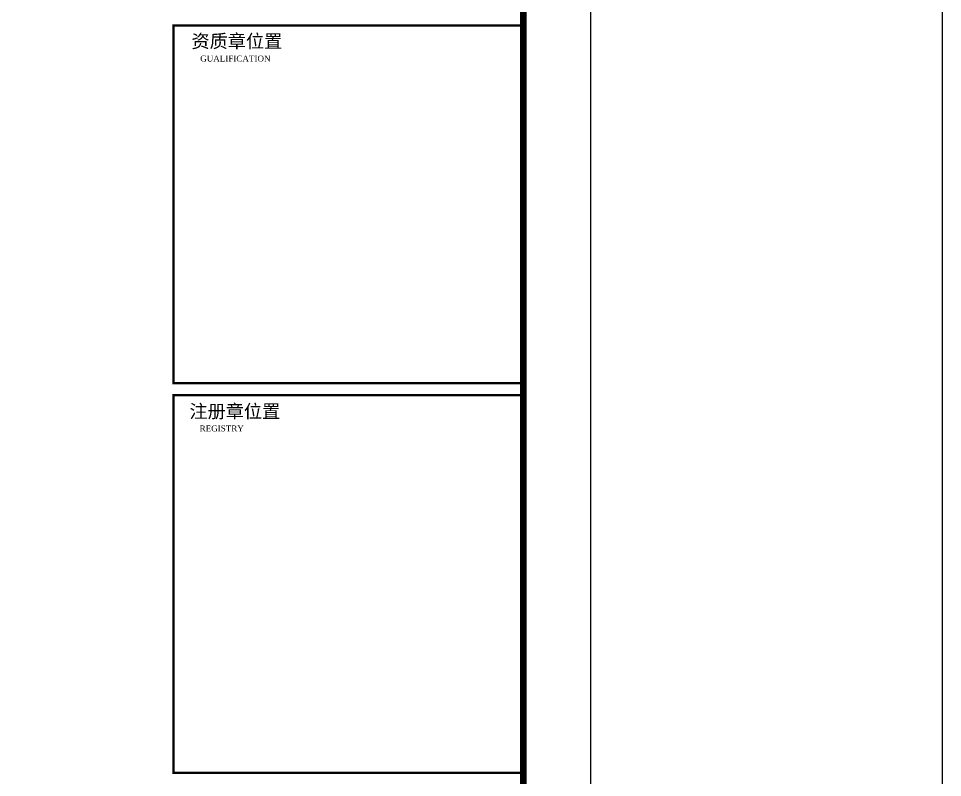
# Model space of a CAD drawing. Extents: x -3102990 to -851544, y -5293060 to -2540151.
# Drawn here: x -1056684 to -1037178, y -2655806 to -2639775 of the extents above; entities that cross this region are included whole.
import ezdxf

# ---------------------------------------------------------------- set-up
doc = ezdxf.new("R2010")
doc.units = 0
doc.header["$LTSCALE"] = 1000
doc.layers.get('0').update_dxf_attribs({"linetype": 'CONTINUOUS'})
doc.layers.add('PUB_TEXT', color=7, linetype='CONTINUOUS')
doc.layers.add('PUB_TITLE', color=4, linetype='CONTINUOUS')
doc.layers.add('yichutu', color=7, linetype='CONTINUOUS', true_color=0xffffff, plot=False)
doc.styles.add('GHF', font='times.ttf')
doc.styles.add('STYLE1', font='simhei.ttf', dxfattribs={"width": 0.8})

# ---------------------------------------------------------------- blocks, each defined once
blk = doc.blocks.new('A$C154754DE')
at = {"layer": 'PUB_TITLE'}
blk.add_lwpolyline([(0, 0), (0, 59400), (105125, 59400), (105125, 0)], close=True, dxfattribs=at)
at = {"layer": 'PUB_TITLE', "const_width": 141}
blk.add_lwpolyline([(103711, 369), (103711, 58781), (1429, 58781), (1429, 369), (103711, 369)], dxfattribs=at)
at = {"layer": 'PUB_TITLE', "color": 4, "const_width": 49.6}
for points in [[(96327, 42822), (103711, 42822), (103711, 50380), (96327, 50380)], [(96327, 42569), (103711, 42569), (103711, 34595), (96327, 34595)]]:
    blk.add_lwpolyline(points, close=True, dxfattribs=at)
at = {"layer": 'PUB_TEXT'}
for s, height, style, p in [('资质章位置', 280.9, 'STYLE1', (96705, 49908)), ('GUALIFICATION', 126.38, 'GHF', (96889, 49618)), ('注册章位置', 280.9, 'STYLE1', (96662, 42091)), ('REGISTRY', 126.4, 'GHF', (96877, 41806))]:
    blk.add_text(s, height=height, dxfattribs=dict(at, style=style)).set_placement(p)
blk = doc.blocks.new('yct-1051-594-105125-59399.99998844-100-1002.0')
at = {"layer": 'yichutu', "color": 7, "true_color": 0xffffff}
blk.add_lwpolyline([(0, 0), (0, 59400), (105125, 59400), (105125, 0)], close=True, dxfattribs=at)
blk = doc.blocks.new('yct-891-420-89100-42000-100-2004.0')
at = {"layer": 'yichutu', "color": 7, "true_color": 0xffffff}
blk.add_lwpolyline([(0, 0), (0, 42000), (89100, 42000), (89100, 0)], close=True, dxfattribs=at)

msp = doc.modelspace()

# ---------------------------------------------------------------- block references
at = {"ltscale": 1.5}
msp.add_blockref('A$C154754DE', (-1149736.98, -2690302.41), dxfattribs=at)
at = {"layer": 'yichutu'}
for name, p in [('yct-1051-594-105125-59399.99998844-100-1002.0', (-1149736.98, -2690302.4)), ('yct-891-420-89100-42000-100-2004.0', (-1037177.99, -2672902.4))]:
    msp.add_blockref(name, p, dxfattribs=at)

doc.saveas('drawing.dxf')
